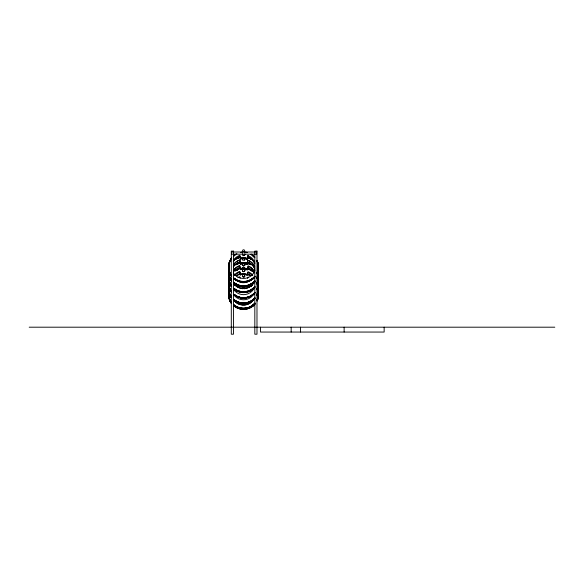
<?xml version="1.0" encoding="UTF-8"?>
<svg xmlns="http://www.w3.org/2000/svg" width="584" height="584" viewBox="0 0 584 584"><rect width="100%" height="100%" fill="white"/><g stroke="black" fill="none" stroke-linecap="round" stroke-linejoin="round"><path stroke-width="0.88" d="M242.404 270.224L242.615 269.757M244.798 270.969L244.878 270.545M247.667 261.508L247.185 263.362A8.899 8.592 0 0 0 240.455 263.136L239.834 260.004L239.316 260.121A12.008 11.6 0 0 0 233.337 264.837M244.878 254.434L244.776 254.916M244.878 264.793L244.776 265.282M244.798 265.245L244.368 263.822M244.878 276.006L243.82 277.312L242.389 276.217M247.667 267.158L247.185 268.969A8.899 8.709 0 0 0 240.455 268.742L240.082 266.903M247.295 262.8L247.988 260.281L248.499 260.544A12.008 11.6 0 0 1 254.77 267.034M247.667 256.792L247.185 258.559A8.899 8.775 0 0 0 240.455 258.325L240.382 257.989M247.295 268.45L247.988 265.961L248.499 266.202A12.008 11.753 0 0 1 254.471 272.071M247.667 272.881L247.185 274.604A8.899 8.833 0 0 0 240.455 274.37L240.382 274.035M247.616 278.473L247.988 277.181L248.499 277.327M248.499 255.77L247.988 255.617L247.185 258.559M247.798 256.259L247.988 255.617M247.185 263.362L247.236 262.99M247.828 260.946L247.988 260.281M247.185 274.604L247.988 271.743L248.499 271.947A12.008 11.928 0 0 1 252.821 275.203M239.966 272.874L240.455 274.903A8.899 8.833 0 0 1 247.185 275.137L247.667 273.619M247.798 273.283L247.988 272.611L248.499 272.823A12.008 11.928 0 0 1 252.303 275.538M239.966 257.106L240.455 259.077A8.899 8.775 0 0 1 247.185 259.311L247.667 257.836M247.798 257.537L247.988 256.851L248.499 257.004A12.008 11.841 0 0 1 254.77 263.632M239.316 267.341L239.834 267.224L240.455 269.677A8.899 8.709 0 0 1 247.185 269.91L247.828 268.019M248.499 267.654L247.988 267.501L247.295 269.589M247.185 275.137L247.828 273.144M247.185 259.311L247.28 258.894M239.966 262.457L240.455 264.311A8.899 8.592 0 0 1 247.185 264.537L247.988 262.216L248.499 262.362A12.008 11.6 0 0 1 254.77 268.859M245.776 286.459A8.899 8.592 0 0 1 247.185 286.941L247.616 285.817M247.828 257.376L247.295 258.982M247.185 269.91L247.28 269.472M247.185 264.537L247.828 262.72M247.536 285.861L247.185 286.941M244.638 255.172L244.798 254.733M244.74 265.194L243.82 266.1L242.652 265.596M244.638 276.758L244.871 275.779L244.368 275.035M244.798 259.595L244.324 260.194M244.798 281.817L244.419 282.357M244.798 281.999L244.324 282.598M242.615 253.66L242.389 254.631M242.615 264.041L242.484 265.304M242.615 275.254L242.893 276.889L244.419 276.845M242.615 258.398C241.345 260.435 245.572 260.902 244.776 258.595M244.645 255.026L243.499 255.734L242.397 254.493M244.645 265.377L243.499 265.924L242.477 265.114M244.645 271.144L243.178 271.743L242.389 270.29M244.601 267.873L243.462 268.217L242.484 267.742M244.601 262.552L242.623 262.566M244.419 255.274L243.499 255.573L242.484 254.792M244.419 271.392L243.499 271.691L242.659 271.202M234.826 254.733L236.9 253.646M239.316 271.626L239.834 271.458L240.374 273.918M239.987 273.013L239.834 272.334L239.316 272.502A12.008 11.928 0 0 0 234.775 275.502M239.316 255.456L239.834 255.332L240.374 257.836M240.374 258.741L239.834 256.566L239.316 256.69A12.008 11.841 0 0 0 233.337 261.508M240.455 268.742L239.834 265.683L239.316 265.888A12.008 11.753 0 0 0 233.337 270.669M239.834 267.224L239.316 267.435A12.008 11.753 0 0 0 233.337 272.21M239.316 277.108L239.834 276.896L240.126 278.21M239.834 260.114L239.316 260.23A12.008 11.6 0 0 0 233.337 264.953M239.987 262.654L239.834 261.939L239.316 262.055A12.008 11.6 0 0 0 233.337 266.771M29.2 327.193L554.8 327.193M245.995 252.186L247.492 252.638M247.988 255.69L248.499 255.843A12.008 11.841 0 0 1 254.77 262.471M243.148 257.551L242.623 257.267M243.178 282.561L242.484 281.875M244.368 269.516L244.864 270.356M242.856 260.143L242.484 259.654M244.776 253.865L244.871 254.573M240.082 262.888L240.455 264.311M242.397 270.604L242.484 271.034M240.082 268.209L240.455 269.677M241.9 286.328A8.899 8.592 0 0 0 240.455 286.715L240.374 286.401A14.797 14.293 0 0 1 237.389 285.466M240.082 273.356L240.455 274.903M240.382 258.661L240.455 259.077M239.834 267.319L239.987 267.932M239.834 260.004L240.374 262.566M240.418 262.756L240.455 263.136M240.455 258.325L240.082 256.529M240.455 274.37L240.082 272.618M244.864 270.458L244.871 270.662M384.148 327.193L384.148 332.055L260.5 332.055L260.5 327.193M344.129 327.193L344.129 332.055M300.519 327.193L300.519 332.055M291.161 327.193L291.161 332.055M247.988 256.851L248.499 257.077A12.008 11.841 0 0 1 254.77 263.705M247.988 262.216L248.499 262.479A12.008 11.6 0 0 1 254.77 268.969M247.988 267.501L248.499 267.749A12.008 11.753 0 0 1 254.128 272.925M239.834 255.332L239.316 255.522A12.008 11.841 0 0 0 233.337 260.34M239.834 256.566L239.316 256.763A12.008 11.841 0 0 0 233.337 261.581M239.834 261.939L239.316 262.172A12.008 11.6 0 0 0 233.337 266.888M257.157 300.731A14.98 14.469 0 0 0 258.026 291.102A14.797 14.293 0 0 1 256.982 299.826M254.434 303.549A14.797 14.293 0 0 1 248.704 307.286M247.974 307.527A14.797 14.293 0 0 1 234.111 304.928M231.476 302.198A14.797 14.293 0 0 1 229.95 299.592M229.665 298.906A14.797 14.293 0 0 1 228.797 295.27M228.928 291.54A14.797 14.293 0 0 0 228.738 294.526A14.797 14.293 0 0 1 228.928 292.314M258.026 291.051A14.98 14.469 0 0 1 257.157 300.672M255.084 303.877A14.98 14.469 0 0 1 233.994 305.841A14.98 14.469 0 0 0 255.084 303.935M231.322 303.074A14.98 14.469 0 0 1 229.081 290.81M249.2 285.101A12.008 11.6 0 0 1 251.164 286.372M258.018 291.248A14.797 14.293 0 0 1 256.982 300.015A14.797 14.293 0 0 0 258.018 291.299A14.98 14.469 0 0 1 257.157 300.928M228.797 295.46A14.797 14.293 0 0 0 231.476 302.388A14.797 14.293 0 0 1 228.797 295.519M228.928 291.73A14.797 14.293 0 0 0 228.738 294.723A14.797 14.293 0 0 1 228.928 291.788M258.026 290.467A14.98 14.469 0 0 1 257.157 300.096A14.98 14.469 0 0 0 258.026 290.525M233.994 305.257A14.98 14.469 0 0 0 255.084 303.293A14.98 14.469 0 0 1 233.994 305.315M231.322 302.497A14.98 14.469 0 0 1 229.081 290.226A14.98 14.469 0 0 0 231.322 302.556M254.573 304.695A14.98 14.469 0 0 1 233.994 306.089M231.322 303.33A14.98 14.469 0 0 1 229.081 291.058M258.026 290.868A14.98 14.469 0 0 1 257.157 300.49M254.573 304.264A14.98 14.469 0 0 1 233.994 305.658M231.322 302.892A14.98 14.469 0 0 1 229.081 290.628M258.018 291.642A14.797 14.293 0 0 1 256.982 300.417M254.434 304.14A14.797 14.293 0 0 1 234.111 305.52M231.476 302.789A14.797 14.293 0 0 1 229.95 300.183M229.665 299.497A14.797 14.293 0 0 1 228.797 295.862M228.724 294.365A14.797 14.293 0 0 1 228.928 292.131M231.322 303.132A14.98 14.469 0 0 1 229.081 290.868M258.018 291.883A14.797 14.293 0 0 1 256.982 300.658M254.938 303.819A14.797 14.293 0 0 1 249.419 307.841M248.704 308.118A14.797 14.293 0 0 1 234.111 305.761M231.476 303.03A14.797 14.293 0 0 1 228.797 296.103M228.724 294.606A14.797 14.293 0 0 1 228.928 292.372M251.711 301.986A12.008 11.6 0 0 1 235.885 302.454M234.775 285.554A12.008 11.6 0 0 1 235.929 284.517M251.164 284.547A12.008 11.6 0 0 1 252.303 285.591M252.784 300.767A12.008 11.6 0 0 1 234.221 300.724M234.775 285.437A12.008 11.6 0 0 1 235.929 284.401M251.164 284.437A12.008 11.6 0 0 1 252.303 285.474M258.026 290.708A14.98 14.469 0 0 1 257.157 300.329M254.573 304.103A14.98 14.469 0 0 1 233.994 305.498M231.322 302.731A14.98 14.469 0 0 1 229.081 290.467M258.018 291.482A14.797 14.293 0 0 1 256.982 300.256M254.434 303.987A14.797 14.293 0 0 1 252.726 305.52M252.113 305.965A14.797 14.293 0 0 1 244.937 308.556M242.615 308.593A14.797 14.293 0 0 1 238.097 307.629M237.389 307.337A14.797 14.293 0 0 1 234.111 305.359M231.476 302.629A14.797 14.293 0 0 1 229.95 300.023M229.665 299.337A14.797 14.293 0 0 1 228.928 291.971M258.026 290.27A14.98 14.469 0 0 1 257.157 299.899M255.084 303.103A14.98 14.469 0 0 1 233.994 305.067M231.322 302.3A14.98 14.469 0 0 1 228.746 291.511M249.2 285.218A12.008 11.6 0 0 1 251.164 286.488M258.018 291.825A14.797 14.293 0 0 1 256.982 300.599M254.938 303.76A14.797 14.293 0 0 1 249.419 307.783M248.704 308.06A14.797 14.293 0 0 1 234.111 305.702M231.476 302.972A14.797 14.293 0 0 1 228.797 296.044M258.018 292.073A14.797 14.293 0 0 1 256.982 300.848M254.434 304.578A14.797 14.293 0 0 1 252.726 306.111M252.113 306.556A14.797 14.293 0 0 1 244.937 309.148M244.17 309.199A14.797 14.293 0 0 1 238.097 308.221M237.389 307.929A14.797 14.293 0 0 1 234.111 305.95M231.476 303.22A14.797 14.293 0 0 1 229.95 300.621M229.665 299.928A14.797 14.293 0 0 1 228.928 292.562M240.455 268.589A8.899 8.709 0 0 1 247.185 268.822M256.982 283.218A14.797 14.476 0 0 0 258.018 274.334A14.98 14.658 0 0 1 257.157 284.065M254.434 286.992A14.797 14.476 0 0 1 244.937 291.628M242.615 291.664A14.797 14.476 0 0 1 234.111 288.387M231.476 285.62A14.797 14.476 0 0 1 228.928 274.823M236.235 264.618A14.797 14.476 0 0 1 237.63 263.939M238.338 263.654A14.797 14.476 0 0 1 239.812 263.202A14.98 14.658 0 0 0 236.14 264.61M247.47 263.26A14.797 14.476 0 0 1 251.032 264.742M258.026 274.159A14.98 14.658 0 0 1 257.157 283.912M254.573 287.729A14.98 14.658 0 0 1 233.994 289.146M231.322 286.342A14.98 14.658 0 0 1 229.081 273.918M258.018 274.487A14.797 14.476 0 0 1 256.982 283.371M254.434 287.146A14.797 14.476 0 0 1 248.704 290.927M247.974 291.175A14.797 14.476 0 0 1 234.111 288.54M231.476 285.773A14.797 14.476 0 0 1 229.95 283.138M229.665 282.437A14.797 14.476 0 0 1 228.928 274.976M247.47 263.421A14.797 14.476 0 0 1 249.66 264.194M258.026 273.699A14.98 14.658 0 0 1 257.157 283.452M254.573 287.27A14.98 14.658 0 0 1 233.994 288.678M231.322 285.883A14.98 14.658 0 0 1 228.746 274.947M247.521 263.245A14.98 14.658 0 0 1 251.12 264.734M254.573 287.89A14.98 14.658 0 0 1 233.994 289.299M231.322 286.496A14.98 14.658 0 0 1 229.081 274.071M258.026 274.013A14.98 14.658 0 0 1 257.157 283.766M255.084 287.014A14.98 14.658 0 0 1 233.994 289M231.322 286.197A14.98 14.658 0 0 1 228.746 275.268M258.018 274.801A14.797 14.476 0 0 1 256.982 283.693M254.938 286.897A14.797 14.476 0 0 1 249.419 290.963M248.704 291.248A14.797 14.476 0 0 1 234.111 288.861M231.476 286.094A14.797 14.476 0 0 1 228.797 279.072M228.738 278.32A14.797 14.476 0 0 1 228.928 275.298M252.784 284.372A12.008 11.753 0 0 1 234.221 284.328M258.026 273.589A14.98 14.658 0 0 1 257.157 283.342M254.573 287.16A14.98 14.658 0 0 1 233.994 288.569M231.322 285.773A14.98 14.658 0 0 1 228.746 274.838M235.469 264.902A14.98 14.658 0 0 1 240.535 262.895M247.521 263.136A14.98 14.658 0 0 1 251.12 264.625M258.018 274.991A14.797 14.476 0 0 1 256.982 283.882M254.434 287.656A14.797 14.476 0 0 1 244.937 292.285M241.082 292.153A14.797 14.476 0 0 1 234.111 289.051M231.476 286.284A14.797 14.476 0 0 1 229.95 283.649M229.665 282.948A14.797 14.476 0 0 1 228.928 275.487M254.098 282.364A12.008 11.753 0 0 1 233.746 283.627M233.337 270.582A12.008 11.753 0 0 1 239.316 265.8M248.499 266.114A12.008 11.753 0 0 1 254.471 271.983M258.026 273.889A14.98 14.658 0 0 1 257.157 283.642M255.084 286.883A14.98 14.658 0 0 1 233.994 288.868M231.322 286.072A14.98 14.658 0 0 1 228.746 275.137M236.14 264.8A14.98 14.658 0 0 1 238.272 263.829M247.521 263.435A14.98 14.658 0 0 1 249.733 264.224M258.018 274.677A14.797 14.476 0 0 1 256.982 283.561M254.434 287.335A14.797 14.476 0 0 1 249.419 290.839M248.704 291.124A14.797 14.476 0 0 1 237.389 290.737M236.695 290.401A14.797 14.476 0 0 1 234.111 288.73M231.476 285.97A14.797 14.476 0 0 1 228.928 275.173M240.455 269.523A8.899 8.709 0 0 1 247.185 269.757M258.018 275.101A14.797 14.476 0 0 1 256.982 283.992M254.434 287.766A14.797 14.476 0 0 1 248.704 291.547M247.974 291.796A14.797 14.476 0 0 1 234.111 289.16M231.476 286.394A14.797 14.476 0 0 1 229.95 283.758M229.665 283.058A14.797 14.476 0 0 1 228.928 275.597M256.982 294.438A14.797 14.476 0 0 0 258.018 285.547A14.98 14.658 0 0 1 257.157 295.285M254.434 298.212A14.797 14.476 0 0 1 252.113 300.22M251.478 300.636A14.797 14.476 0 0 1 248.704 301.994M247.974 302.235A14.797 14.476 0 0 1 245.703 302.753M244.937 302.841A14.797 14.476 0 0 1 242.615 302.884M241.082 302.709A14.797 14.476 0 0 1 234.111 299.599M231.476 296.84A14.797 14.476 0 0 1 229.95 294.197M229.665 293.504A14.797 14.476 0 0 1 228.928 286.043M239.068 274.626A14.797 14.476 0 0 1 240.572 274.246A14.98 14.658 0 0 0 236.14 275.831M247.47 274.48A14.797 14.476 0 0 1 249.66 275.261M258.026 285.423A14.98 14.658 0 0 1 257.157 295.175M254.573 298.993A14.98 14.658 0 0 1 233.994 300.402M231.322 297.606A14.98 14.658 0 0 1 229.081 285.182M258.018 285.7A14.797 14.476 0 0 1 256.982 294.591M254.434 298.366A14.797 14.476 0 0 1 241.082 302.862M240.323 302.724A14.797 14.476 0 0 1 234.111 299.76M231.476 296.993A14.797 14.476 0 0 1 229.95 294.358M229.665 293.657A14.797 14.476 0 0 1 228.797 289.971M228.738 289.219A14.797 14.476 0 0 1 228.928 286.197M239.068 274.779A14.797 14.476 0 0 1 240.572 274.4M258.026 284.912A14.98 14.658 0 0 1 257.157 294.664M255.084 297.913A14.98 14.658 0 0 1 233.994 299.899M231.322 297.095A14.98 14.658 0 0 1 229.081 284.671M247.521 274.458A14.98 14.658 0 0 1 249.733 275.247M255.084 298.526A14.98 14.658 0 0 1 233.994 300.512M231.322 297.716A14.98 14.658 0 0 1 229.081 285.284M258.026 285.233A14.98 14.658 0 0 1 257.157 294.986M255.084 298.227A14.98 14.658 0 0 1 233.994 300.212M231.322 297.417A14.98 14.658 0 0 1 229.081 284.985M258.018 286.021A14.797 14.476 0 0 1 256.982 294.905M254.434 298.679A14.797 14.476 0 0 1 234.111 300.074M231.476 297.307A14.797 14.476 0 0 1 228.797 290.292M228.738 289.54A14.797 14.476 0 0 1 228.928 286.51M258.026 284.758A14.98 14.658 0 0 1 257.157 294.511M254.573 298.329A14.98 14.658 0 0 1 233.994 299.745M231.322 296.942A14.98 14.658 0 0 1 229.081 284.517M236.14 275.677A14.98 14.658 0 0 1 240.535 274.064M247.521 274.305A14.98 14.658 0 0 1 251.12 275.801M258.018 286.167A14.797 14.476 0 0 1 256.982 295.051M254.434 298.826A14.797 14.476 0 0 1 248.704 302.607M247.974 302.855A14.797 14.476 0 0 1 241.842 303.432M241.082 303.33A14.797 14.476 0 0 1 234.111 300.22M231.476 297.453A14.797 14.476 0 0 1 229.95 294.818M229.665 294.117A14.797 14.476 0 0 1 228.928 286.656M254.098 293.584A12.008 11.753 0 0 1 233.746 294.847M237.885 277.648A12.008 11.753 0 0 1 239.316 277.013M258.026 285.101A14.98 14.658 0 0 1 257.157 294.854M255.084 298.103A14.98 14.658 0 0 1 233.994 300.088M231.322 297.293A14.98 14.658 0 0 1 229.081 284.861M258.018 285.89A14.797 14.476 0 0 1 256.982 294.781M254.434 298.555A14.797 14.476 0 0 1 249.419 302.052M248.704 302.337A14.797 14.476 0 0 1 234.111 299.95M231.476 297.183A14.797 14.476 0 0 1 228.797 290.16M228.738 289.409A14.797 14.476 0 0 1 228.928 286.386M258.018 286.364A14.797 14.476 0 0 1 256.982 295.248M254.434 299.023A14.797 14.476 0 0 1 234.111 300.417M231.476 297.657A14.797 14.476 0 0 1 228.928 286.861M240.455 274.283A8.899 8.833 0 0 1 247.185 274.517M258.026 279.597A14.98 14.877 0 0 1 257.157 289.496M255.084 292.796A14.98 14.877 0 0 1 233.994 294.81M231.322 291.971A14.98 14.877 0 0 1 229.081 279.356A14.98 14.877 0 0 0 231.322 291.883M237.549 269.684A14.98 14.877 0 0 0 235.469 270.779A14.98 14.877 0 0 1 238.272 269.312M258.026 279.517A14.98 14.877 0 0 1 257.157 289.416M255.084 292.708A14.98 14.877 0 0 1 233.994 294.73M249.733 269.706A14.98 14.877 0 0 1 252.434 271.29M258.018 280.079A14.797 14.695 0 0 1 256.982 289.095M254.434 292.927A14.797 14.695 0 0 1 245.703 297.541M244.937 297.628A14.797 14.695 0 0 1 234.111 294.343M231.476 291.54A14.797 14.695 0 0 1 228.928 280.583M235.571 270.611A14.797 14.695 0 0 1 238.338 269.239M248.222 269.071A14.797 14.695 0 0 1 252.324 271.195M258.018 280.167A14.797 14.695 0 0 1 256.982 289.182M254.434 293.015A14.797 14.695 0 0 1 248.704 296.854M247.974 297.103A14.797 14.695 0 0 1 234.111 294.431M231.476 291.628A14.797 14.695 0 0 1 229.95 288.949M229.665 288.24A14.797 14.695 0 0 1 228.928 280.663M235.571 270.699A14.797 14.695 0 0 1 238.338 269.326M258.026 279.364A14.98 14.877 0 0 1 257.157 289.262M254.573 293.139A14.98 14.877 0 0 1 233.994 294.57M231.322 291.73A14.98 14.877 0 0 1 229.081 279.115M235.469 270.545A14.98 14.877 0 0 1 238.272 269.158M239.009 268.903A14.98 14.877 0 0 1 240.535 268.509M248.28 268.983A14.98 14.877 0 0 1 252.434 271.137M258.018 280.32A14.797 14.695 0 0 1 256.982 289.343M254.434 293.168A14.797 14.695 0 0 1 234.111 294.584M231.476 291.781A14.797 14.695 0 0 1 229.95 289.102M229.665 288.394A14.797 14.695 0 0 1 228.928 280.824M235.571 270.852A14.797 14.695 0 0 1 237.63 269.772M254.449 287.693A12.008 11.928 0 0 1 233.746 289.671M234.257 275.159A12.008 11.928 0 0 1 239.316 271.575M258.026 279.276A14.98 14.877 0 0 1 257.157 289.175M254.573 293.051A14.98 14.877 0 0 1 233.994 294.482M231.322 291.642A14.98 14.877 0 0 1 228.746 280.546M234.819 270.888A14.98 14.877 0 0 1 238.272 269.071M239.009 268.815A14.98 14.877 0 0 1 240.535 268.421M247.521 268.669A14.98 14.877 0 0 1 252.434 271.049M258.018 280.488A14.797 14.695 0 0 1 256.982 289.511M254.938 292.759A14.797 14.695 0 0 1 234.111 294.752M231.476 291.949A14.797 14.695 0 0 1 228.928 280.992M240.455 274.816A8.899 8.833 0 0 1 247.185 275.049M240.455 262.946A8.899 8.592 0 0 1 247.185 263.172M258.018 268.647A14.797 14.293 0 0 1 256.982 277.422M254.434 281.145A14.797 14.293 0 0 1 252.726 282.685M252.113 283.13A14.797 14.293 0 0 1 244.937 285.722M244.17 285.773A14.797 14.293 0 0 1 234.111 282.525M231.476 279.794A14.797 14.293 0 0 1 229.95 277.188M229.665 276.502A14.797 14.293 0 0 1 228.928 269.136M236.235 259.062A14.797 14.293 0 0 1 238.338 258.113M248.222 257.946A14.797 14.293 0 0 1 251.689 259.581M258.026 268.706A14.98 14.469 0 0 1 257.157 278.327M255.084 281.532A14.98 14.469 0 0 1 233.994 283.495M231.322 280.729A14.98 14.469 0 0 1 228.746 269.939M256.982 277.619A14.797 14.293 0 0 0 258.018 268.844A14.98 14.469 0 0 1 257.157 278.466A14.98 14.469 0 0 0 258.026 268.896M254.434 281.342A14.797 14.293 0 0 1 248.704 285.08M247.974 285.32A14.797 14.293 0 0 1 241.842 285.89M241.082 285.788A14.797 14.293 0 0 1 234.111 282.714M231.476 279.991A14.797 14.293 0 0 1 229.95 277.385M229.665 276.692A14.797 14.293 0 0 1 228.797 273.057M228.738 272.319A14.797 14.293 0 0 1 228.928 269.333M258.026 268.063A14.98 14.469 0 0 1 257.157 277.692M255.084 280.897A14.98 14.469 0 0 1 233.994 282.853M231.322 280.094A14.98 14.469 0 0 1 228.746 269.304M236.841 258.741A14.98 14.469 0 0 1 238.272 258.135M248.28 257.967A14.98 14.469 0 0 1 251.792 259.624M233.994 283.685A14.98 14.469 0 0 0 255.084 281.729A14.98 14.469 0 0 1 233.994 283.627M231.322 280.926A14.98 14.469 0 0 1 229.081 268.655A14.98 14.469 0 0 0 231.322 280.868M258.026 268.465A14.98 14.469 0 0 1 257.157 278.086M255.084 281.291A14.98 14.469 0 0 1 233.994 283.255M231.322 280.495A14.98 14.469 0 0 1 228.746 269.698M258.018 269.239A14.797 14.293 0 0 1 256.982 278.013M254.434 281.743A14.797 14.293 0 0 1 234.111 283.116M231.476 280.386A14.797 14.293 0 0 1 228.928 269.728M244.674 282.641A12.008 11.6 0 0 1 241.542 282.539M258.026 267.925A14.98 14.469 0 0 1 257.157 277.553M254.573 281.327A14.98 14.469 0 0 1 233.994 282.722M231.322 279.955A14.98 14.469 0 0 1 228.746 269.166M236.14 258.96A14.98 14.469 0 0 1 238.272 257.997M239.009 257.756A14.98 14.469 0 0 1 240.535 257.376M247.521 257.61A14.98 14.469 0 0 1 251.792 259.486M258.018 269.479A14.797 14.293 0 0 1 256.982 278.254M254.434 281.977A14.797 14.293 0 0 1 248.704 285.715M247.974 285.956A14.797 14.293 0 0 1 241.842 286.525M241.082 286.423A14.797 14.293 0 0 1 234.111 283.357M231.476 280.627A14.797 14.293 0 0 1 229.95 278.021M229.665 277.334A14.797 14.293 0 0 1 228.928 269.969M249.843 280.846A12.008 11.6 0 0 1 235.885 279.933M248.499 260.428A12.008 11.6 0 0 1 254.77 266.924M258.026 268.304A14.98 14.469 0 0 1 257.157 277.933M255.084 281.13A14.98 14.469 0 0 1 233.994 283.094M231.322 280.335A14.98 14.469 0 0 1 228.746 269.538M258.018 269.085A14.797 14.293 0 0 1 256.982 277.853M254.434 281.583A14.797 14.293 0 0 1 249.419 285.036M248.704 285.313A14.797 14.293 0 0 1 234.111 282.955M231.476 280.225A14.797 14.293 0 0 1 228.797 273.297M228.738 272.56A14.797 14.293 0 0 1 228.928 269.567M240.455 264.121A8.899 8.592 0 0 1 247.185 264.348M241.082 286.562A14.797 14.293 0 0 0 254.938 281.554A14.797 14.293 0 0 1 234.111 283.547A14.797 14.293 0 0 0 236.695 285.145M228.797 273.838A14.797 14.293 0 0 0 231.476 280.765A14.797 14.293 0 0 1 228.797 273.889M228.928 270.107A14.797 14.293 0 0 0 228.724 272.341A14.797 14.293 0 0 1 228.928 270.166M244.353 287.576A1.08 1.007 0 0 1 244.528 288.795M242.652 288.795A1.08 1.007 0 0 1 242.652 287.788M240.455 258.208A8.899 8.775 0 0 1 247.185 258.442M256.931 260.778A14.98 14.775 0 0 1 257.157 273.494M254.573 277.349A14.98 14.775 0 0 1 233.994 278.772M231.322 275.947A14.98 14.775 0 0 1 231.483 258.573M253.054 255.967A14.98 14.775 0 0 1 254.208 257.011M256.931 260.661A14.98 14.775 0 0 1 257.157 273.378M254.573 277.232A14.98 14.775 0 0 1 233.994 278.656M231.322 275.831A14.98 14.775 0 0 1 231.483 258.457M233.6 256.186A14.98 14.775 0 0 1 234.819 255.223M244.441 252.5A14.98 14.775 0 0 1 245.995 252.675M251.12 254.522A14.98 14.775 0 0 1 252.434 255.376M253.054 255.85A14.98 14.775 0 0 1 254.741 257.464M257.383 261.763A14.797 14.593 0 0 1 256.982 272.925M254.434 276.728A14.797 14.593 0 0 1 241.082 281.269M240.323 281.123A14.797 14.593 0 0 1 234.111 278.13M231.476 275.349A14.797 14.593 0 0 1 229.95 272.692M229.665 271.983A14.797 14.593 0 0 1 231.629 258.194M233.717 255.945A14.797 14.593 0 0 1 234.929 254.996M245.966 252.478A14.797 14.593 0 0 0 244.426 252.31A14.98 14.775 0 0 1 245.995 252.463M251.032 254.303A14.797 14.593 0 0 1 254.602 257.208M257.383 261.924A14.797 14.593 0 0 1 256.982 273.086M254.938 276.312A14.797 14.593 0 0 1 234.111 278.291M231.476 275.509A14.797 14.593 0 0 1 231.629 258.347M233.717 256.106A14.797 14.593 0 0 1 234.929 255.157M252.93 255.77A14.797 14.593 0 0 1 254.602 257.369M256.931 260.442A14.98 14.775 0 0 1 257.157 273.159M255.084 276.429A14.98 14.775 0 0 1 233.994 278.437M231.322 275.611A14.98 14.775 0 0 1 231.483 258.238M233.6 255.967A14.98 14.775 0 0 1 234.819 255.004M240.535 252.551A14.98 14.775 0 0 1 242.083 252.324M251.12 254.303A14.98 14.775 0 0 1 254.741 257.245M256.931 260.938A14.98 14.775 0 0 1 257.157 273.655M255.084 276.925A14.98 14.775 0 0 1 233.994 278.926M231.322 276.108A14.98 14.775 0 0 1 231.483 258.734M253.054 256.128A14.98 14.775 0 0 1 254.208 257.172M258.018 264.348A14.797 14.593 0 0 1 256.982 273.305M254.434 277.108A14.797 14.593 0 0 1 244.937 281.78M243.397 281.846A14.797 14.593 0 0 1 234.111 278.51M231.476 275.728A14.797 14.593 0 0 1 228.797 268.647M228.738 267.895A14.797 14.593 0 0 1 229.76 261.902M230.059 261.201A14.797 14.593 0 0 1 231.629 258.566M255.004 270.085A12.008 11.841 0 0 1 233.746 273.494M256.931 260.318A14.98 14.775 0 0 1 257.157 273.035M255.084 276.305A14.98 14.775 0 0 1 233.994 278.312M231.322 275.487A14.98 14.775 0 0 1 231.483 258.121M233.6 255.843A14.98 14.775 0 0 1 234.819 254.879M240.535 252.434A14.98 14.775 0 0 1 242.083 252.2M244.441 252.164A14.98 14.775 0 0 1 245.995 252.339M251.12 254.179A14.98 14.775 0 0 1 254.741 257.121M258.018 264.618A14.797 14.593 0 0 1 256.982 273.582M254.434 277.385A14.797 14.593 0 0 1 234.111 278.787M231.476 275.998A14.797 14.593 0 0 1 229.95 273.341M229.665 272.64A14.797 14.593 0 0 1 228.928 265.121M258.018 264.457A14.797 14.593 0 0 1 256.982 273.421M254.434 277.225A14.797 14.593 0 0 1 252.113 279.247M251.478 279.67A14.797 14.593 0 0 1 248.704 281.035M247.974 281.284A14.797 14.593 0 0 1 241.842 281.868M241.082 281.758A14.797 14.593 0 0 1 234.111 278.626M231.476 275.838A14.797 14.593 0 0 1 228.928 264.961M240.455 258.96A8.899 8.775 0 0 1 247.185 259.187M233.469 251.12L231.3 251.12L231.3 334.201L233.469 334.201L233.469 251.12M256.982 251.12L254.821 251.12L254.821 334.201L256.982 334.201L256.982 251.12M256.668 252.011L231.622 252.011L231.622 254.179L256.668 254.179L256.668 252.011M249.419 307.199A14.797 14.293 0 0 0 254.938 303.184A14.797 14.293 0 0 1 249.419 307.257M234.111 305.118A14.797 14.293 0 0 0 248.704 307.476A14.797 14.293 0 0 1 234.111 305.176M256.982 278.393A14.797 14.293 0 0 0 258.018 269.618A14.797 14.293 0 0 1 256.982 278.451M243.046 251.675A1.08 1.007 0 0 0 244.674 250.806A1.08 1.007 0 0 0 243.046 249.937A1.08 1.007 0 0 0 243.046 251.675"/></g></svg>
